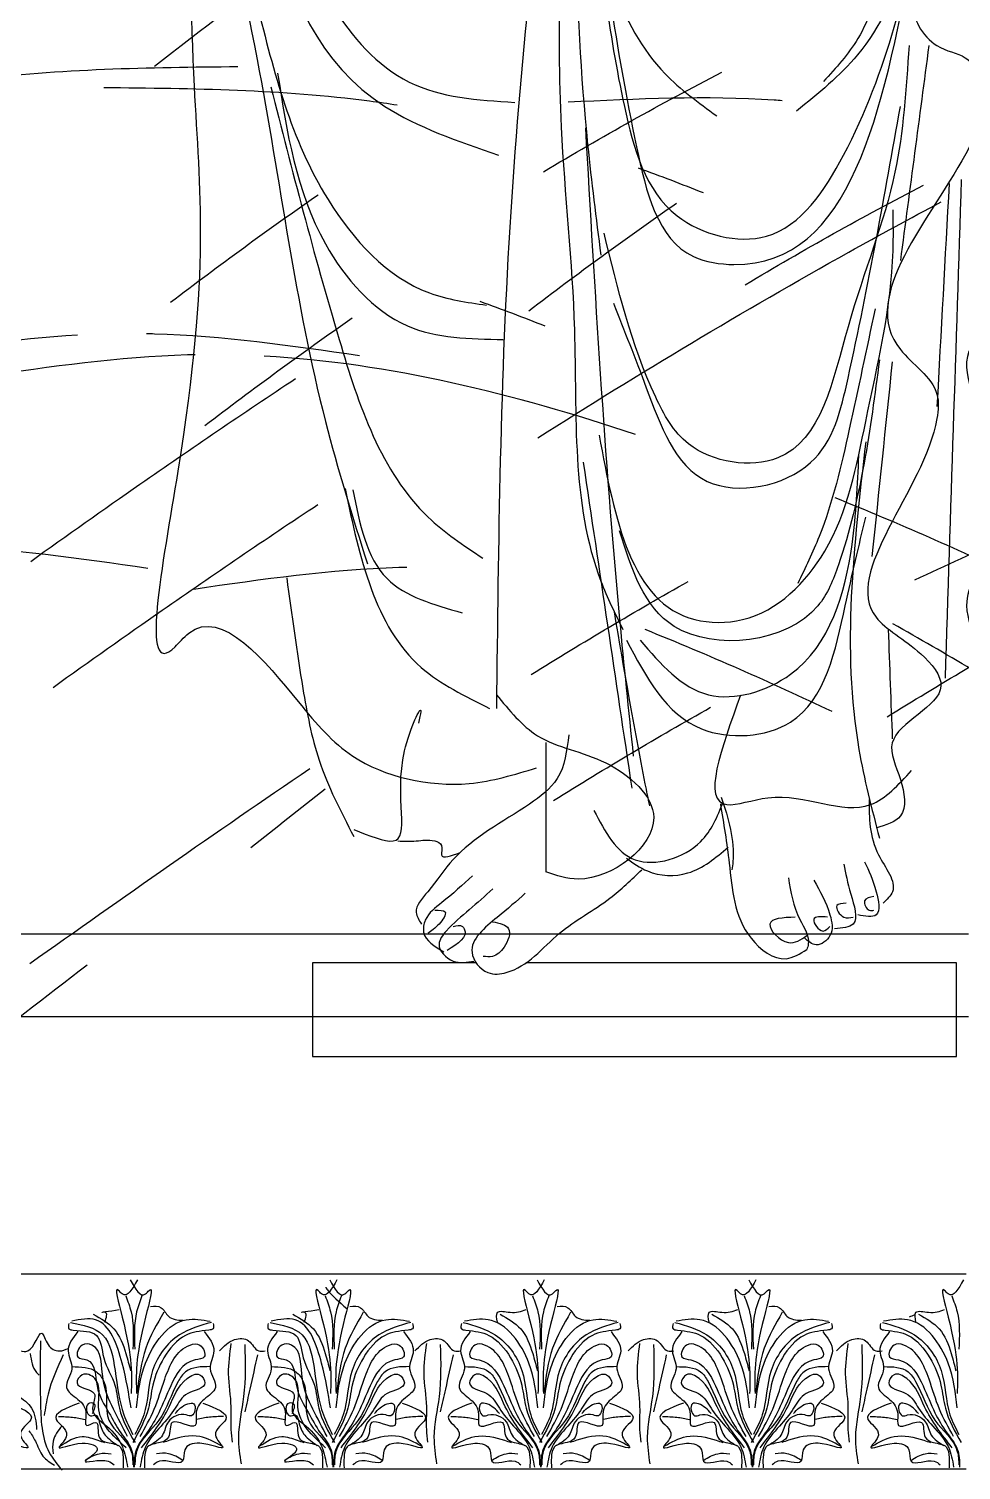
# Model space of a CAD drawing. Extents: x 3172 to 33391, y 13916 to 34175.
# Drawn here: x 8102 to 8666, y 30020 to 30892 of the extents above; entities that cross this region are included whole.
import ezdxf

# ---------------------------------------------------------------- set-up
doc = ezdxf.new("R2010")
doc.units = 0
doc.layers.get('0').update_dxf_attribs({"linetype": 'CONTINUOUS'})

# ---------------------------------------------------------------- blocks, each defined once
blk = doc.blocks.new('A$C62E27FF9')
at = {"color": 4}
for points, knots in [([(2604.1, 2648.12), (2609.53, 2649.52), (2666.79, 2663.49), (2726.09, 2669.82), (2779.75, 2675.55)], [3951.174304, 3951.174304, 3951.174304, 3951.174304, 3968.104713, 4129.127709, 4129.127709, 4129.127709, 4129.127709]), ([(2019.63, 2390.08), (2076.99, 2434.67), (2152.54, 2490.37), (2231.26, 2543.72), (2248.98, 2555.37)], [3316.933159, 3316.933159, 3316.933159, 3316.933159, 3535.309121, 3597.934756, 3597.934756, 3597.934756, 3597.934756]), ([(2740.05, 2509.38), (2741.64, 2509.51), (2784.52, 2512.61), (2827.88, 2510.48), (2869.63, 2508.44)], [1949.480807, 1949.480807, 1949.480807, 1949.480807, 1954.279277, 2079.106889, 2079.106889, 2079.106889, 2079.106889]), ([(1721.31, 2286.41), (1741.64, 2304.17), (1790.9, 2346.55), (1840.82, 2387.98), (1870.33, 2411.86)], [3033.684273, 3033.684273, 3033.684273, 3033.684273, 3114.834321, 3229.132713, 3229.132713, 3229.132713, 3229.132713]), ([(2624.9, 2369.08), (2626.48, 2369.2), (2669.37, 2372.31), (2712.73, 2370.18), (2754.48, 2368.13)], [1949.480807, 1949.480807, 1949.480807, 1949.480807, 1954.279277, 2079.106889, 2079.106889, 2079.106889, 2079.106889]), ([(1742, 2211.8), (1762.34, 2229.56), (1811.6, 2271.95), (1861.52, 2313.37), (1891.03, 2337.25)], [3033.684273, 3033.684273, 3033.684273, 3033.684273, 3114.834321, 3229.132713, 3229.132713, 3229.132713, 3229.132713])]:
    blk.add_open_spline(points, degree=3, knots=knots, dxfattribs=at)
for points in [[(2424.58, 2577.6), (2437.06, 2584.06), (2449.63, 2590.27), (2462.3, 2596.21)], [(2527.65, 2506.42), (2540.13, 2512.87), (2552.7, 2519.09), (2565.37, 2525.02)], [(2479.38, 2436.02), (2550.09, 2467.34), (2623.49, 2493.2), (2698.57, 2504.62)], [(2254.97, 2326.11), (2290.18, 2347.23), (2326.12, 2367.33), (2362.85, 2386.32)], [(2029.29, 2247.06), (2058.62, 2269.42), (2088.34, 2291.2), (2118.57, 2312.22)], [(2377.06, 2257.72), (2412.28, 2278.85), (2448.21, 2298.95), (2484.94, 2317.94)], [(2246.09, 2241.96), (2275.42, 2264.32), (2305.14, 2286.1), (2335.37, 2307.12)], [(2049.98, 2172.45), (2079.32, 2194.81), (2109.04, 2216.59), (2139.27, 2237.62)], [(1743.9, 2044.08), (1796.09, 2088.98), (1848.34, 2133.88), (1901.39, 2177.61)], [(1870.4, 2126.63), (1884.13, 2139.96), (1897.92, 2153.22), (1911.79, 2166.41)], [(1641.04, 1914.74), (1686.14, 1959.5), (1731.98, 2003.46), (1778.51, 2046.59)]]:
    blk.add_open_spline(points, degree=3, dxfattribs=at)

msp = doc.modelspace()

# ---------------------------------------------------------------- linework, layer by layer
for p, q in [((6875.46774, 30344.51661), (8670.85692, 30344.51661)), ((6825.47844, 30294.50592), (8670.85692, 30294.50592))]:
    msp.add_line(p, q)
at = {"color": 7}
for p, q in [((8669.48294, 30138.47704), (6669.48294, 30138.47704)), ((7118.87267, 30020.6218), (8669.48294, 30020.6218))]:
    msp.add_line(p, q, dxfattribs=at)
for points in [[(8372.97877, 30326.86981), (8273.95605, 30326.86981)], [(8357.65041, 30326.86981), (8273.95605, 30326.86981), (8273.95605, 30270.21342), (8663.67279, 30270.21342), (8663.67279, 30326.86981), (8403.01481, 30326.86981)]]:
    msp.add_lwpolyline(points)
for points in [[(8223.77032, 31401.25686), (8221.73058, 31358.4621), (8199.00476, 31146.58361), (8240.38529, 30873.72634), (8281.76581, 30654.61368), (8307.09569, 30568.46756)], [(8202.25607, 31164.3141), (8202.25607, 30857.57633), (8192.43133, 30624.45563), (8190.72865, 30518.18504), (8199.00476, 30526.45344), (8265.21361, 30485.11143), (8298.31803, 30452.03782), (8368.66493, 30435.50101), (8409.43348, 30444.99221)], [(8438.9702, 31165.78644), (8441.80939, 30981.41105), (8487.23639, 30865.11272), (8518.46745, 30839.58382)], [(8661.56332, 31147.13679), (8656.65095, 30938.55511), (8656.65095, 30918.92389), (8639.45763, 30906.65438), (8651.73857, 30882.11536), (8668.93189, 30874.75364), (8678.75664, 30862.48414), (8671.38807, 30820.7678), (8629.63286, 30698.07269), (8651.73857, 30671.07977), (8651.73857, 30656.35637), (8614.89574, 30536.11515), (8641.9138, 30514.03004), (8654.19475, 30494.39882), (8624.72048, 30460.04419), (8629.63286, 30437.95908), (8629.63286, 30415.87395), (8614.89574, 30408.51225)], [(8239.09891, 31134.86727), (8317.69694, 30845.30683), (8386.47021, 30815.86)], [(8657.58762, 31128.91136), (8646.23087, 31004.1034), (8603.64305, 30876.4589), (8566.73363, 30842.42037)], [(8432.37981, 31078.01475), (8440.38765, 30822.00252), (8448.39547, 30755.33266)], [(8422.45962, 31072.16799), (8393.83878, 30781.50536), (8385.21715, 30480.97723)], [(8248.92366, 31053.8885), (8285.76649, 30906.65438), (8332.43408, 30860.03024), (8396.29496, 30847.76072)], [(8782.4105, 31048.38741), (8752.17845, 31040.14998), (8724.69477, 31034.65836), (8713.7013, 31026.42093), (8721.9464, 31007.20025), (8719.19804, 30976.99634), (8691.71435, 30968.75891), (8686.21761, 30957.77567), (8699.95946, 30935.80919), (8713.7013, 30902.85947), (8691.71435, 30853.43488), (8675.22414, 30817.73936), (8699.95946, 30782.04382), (8713.7013, 30732.61924), (8672.47577, 30699.66953), (8688.96599, 30644.75331), (8719.19804, 30592.58293), (8716.44966, 30573.36225), (8675.22414, 30559.6332), (8669.72741, 30543.15834), (8694.46272, 30501.97119), (8716.44966, 30474.51309), (8721.9464, 30449.8008), (8683.62729, 30405.13105), (8697.60095, 30364.70002), (8714.25705, 30345.28598), (8750.3453, 30361.92659), (8758.67334, 30393.82107), (8757.67518, 30507.46281)], [(8637.68602, 31026.58682), (8637.68602, 31000.61603), (8619.48952, 30925.30075), (8603.89254, 30886.34456), (8583.09654, 30860.37378)], [(8427.04125, 31014.01169), (8424.37197, 30832.66969), (8432.37981, 30709.99717), (8448.39547, 30557.98991), (8461.74187, 30528.65517)], [(8443.14989, 30989.48397), (8469.98061, 30820.7678), (8504.36725, 30754.51244), (8528.92914, 30749.60464), (8637.00143, 30936.1012)], [(8443.14989, 30977.08136), (8462.61206, 30845.30683), (8494.5425, 30779.05147), (8548.57866, 30766.78196), (8595.24622, 30815.86), (8644.37, 30970.45583)], [(8240.38529, 30906.79994), (8283.3103, 30788.86708), (8344.715, 30732.42732), (8379.10164, 30725.06562)], [(8634.87411, 30882.13199), (8626.35656, 30805.54529), (8597.96469, 30711.93932), (8555.37689, 30632.51607), (8501.43232, 30641.02572), (8481.558, 30669.39115), (8450.32694, 30768.67021)], [(8646.82618, 30882.11536), (8629.63286, 30752.05854)], [(8252.79945, 30865.45793), (8281.76581, 30762.10291), (8331.42246, 30712.49249), (8389.3552, 30704.22409)], [(8248.66139, 30857.18953), (8290.04192, 30704.22409), (8343.83661, 30596.73486), (8376.94104, 30571.92965)], [(8456.00533, 30726.12205), (8475.87964, 30675.06425), (8512.78906, 30618.33335), (8575.25118, 30629.67953), (8597.96469, 30680.73733), (8629.63286, 30845.30683)], [(8439.01182, 30832.38433), (8459.70209, 30534.72184), (8467.9782, 30452.03782)], [(8659.10712, 30798.68268), (8651.73857, 30663.71807)], [(8666.47569, 30801.13658), (8656.65095, 30499.30662)], [(8447.28794, 30646.34527), (8505.22067, 30534.72184), (8534.18705, 30534.72184), (8583.84368, 30576.06385), (8608.672, 30654.61368), (8625.22422, 30757.96871), (8625.22422, 30782.77391)], [(8614.29052, 30722.72861), (8598.69352, 30650.0104), (8580.49704, 30585.08344), (8567.49956, 30556.51556)], [(8616.94811, 30691.82149), (8592.11979, 30567.79545), (8579.70564, 30542.99025), (8492.80652, 30530.58764), (8459.70209, 30588.46646)], [(8624.72048, 30690.71099), (8612.43954, 30572.92368)], [(8608.672, 30642.21107), (8604.53395, 30456.17202), (8616.94811, 30402.42741)], [(8437.71837, 30629.99335), (8467.08043, 30432.65059)], [(8472.11625, 30522.31924), (8513.49679, 30489.24564), (8563.15341, 30501.64823), (8600.3959, 30580.19805), (8604.53395, 30633.94267)], [(8293.57732, 30613.99259), (8339.69857, 30505.78243), (8381.07909, 30480.97723)], [(8298.31803, 30613.27167), (8319.0083, 30559.52704), (8364.52688, 30538.85605)], [(8463.84014, 30522.31924), (8509.35874, 30468.57463), (8563.15341, 30472.70883), (8596.25784, 30542.99025), (8608.672, 30596.73486)], [(8258.30721, 30560.02302), (8268.09866, 30492.94415), (8277.8901, 30449.62239), (8298.87178, 30403.50566)], [(8456.40331, 30539.32236), (8475.08828, 30435.31739), (8477.75756, 30421.98342)], [(8622.26431, 30528.75345), (8624.72048, 30462.49809)], [(8298.87178, 30407.69809), (8322.65102, 30400.71071), (8329.64492, 30455.21229), (8339.43636, 30478.96939), (8338.03758, 30471.982)], [(8385.21715, 30489.24564), (8410.04547, 30464.44042), (8451.42598, 30447.90362), (8480.39236, 30414.83001), (8434.87378, 30377.6222), (8415.0286, 30382.10577)], [(8532.96319, 30488.86818), (8524.6871, 30422.72096), (8549.51541, 30426.85516), (8611.5862, 30422.72096), (8636.41451, 30443.39197)], [(8428.95819, 30464.99463), (8421.96429, 30438.44257), (8405.17895, 30423.07033), (8359.01925, 30389.53089), (8343.63269, 30369.96622), (8336.63879, 30357.38894), (8339.83804, 30350.45407)], [(8415.0286, 30460.36445), (8415.0286, 30382.10577)], [(8444.23769, 30419.21397), (8469.17392, 30389.31837), (8508.73938, 30400.28008), (8522.37118, 30424.19658)], [(8520.70876, 30423.20006), (8526.02849, 30387.32532), (8539.32781, 30341.81756), (8560.44337, 30329.43941), (8573.03236, 30335.02931)], [(8521.27757, 30427.26276), (8526.87268, 30407.69809), (8528.27145, 30388.13342), (8527.6909, 30383.33924)], [(8610.79938, 30425.86528), (8616.39449, 30392.32585), (8624.78718, 30369.96622), (8619.19206, 30362.97884)], [(8325.44857, 30400.71071), (8336.63879, 30400.71071), (8347.82902, 30400.71071), (8352.02537, 30397.91575), (8352.02537, 30392.32585), (8363.2156, 30393.72332)], [(8463.85418, 30390.31488), (8476.51665, 30382.54351), (8501.09227, 30381.3462), (8525.36353, 30396.95835)], [(8595.41282, 30386.73594), (8599.60915, 30368.56875), (8601.00793, 30350.40155), (8589.81771, 30347.6066)], [(8608.00183, 30388.13342), (8614.99573, 30369.96622), (8614.99573, 30355.99145), (8603.8055, 30355.99145)], [(8370.75897, 30379.68534), (8352.13992, 30363.40883), (8342.16544, 30352.77929), (8341.16798, 30345.47146), (8353.42414, 30333.63184)], [(8402.67732, 30369.05578), (8385.72069, 30354.44015), (8370.42648, 30333.18105), (8380.00093, 30321.05454), (8391.19115, 30321.05454), (8423.36308, 30344.81165), (8453.8797, 30366.06622), (8473.1637, 30383.33924)], [(8561.84213, 30378.35108), (8568.83603, 30353.19651), (8573.90604, 30338.16365), (8573.03236, 30335.02931)], [(8577.22869, 30376.95361), (8587.02016, 30355.99145), (8587.02016, 30343.41417), (8578.62748, 30337.82427), (8571.63358, 30342.0167)], [(8383.06083, 30371.71316), (8368.76407, 30359.09058), (8354.82292, 30346.20912), (8350.47751, 30338.16365), (8359.01925, 30328.04193), (8371.60826, 30328.04193)], [(8347.82902, 30358.78641), (8354.13482, 30357.76188), (8350.47751, 30350.45407), (8343.63269, 30344.81165)], [(8596.8116, 30362.97884), (8591.21649, 30361.58137), (8595.41282, 30354.59398), (8601.00793, 30354.59398)], [(8613.59695, 30367.17127), (8608.00183, 30364.37632), (8610.79938, 30358.78641), (8613.59695, 30358.78641)], [(8359.01925, 30349.00408), (8364.61437, 30349.00408), (8365.77171, 30347.46451), (8355.46475, 30334.50975)], [(8382.79849, 30351.79903), (8392.58994, 30347.6066), (8389.79239, 30336.42678), (8382.79849, 30330.83688), (8377.20338, 30330.83688)], [(8566.03848, 30354.59398), (8550.6519, 30350.40155), (8561.84213, 30339.22174), (8573.03236, 30343.41417)], [(8585.62137, 30354.59398), (8577.22869, 30353.19651), (8582.82381, 30346.20912), (8587.02016, 30349.00408)], [(8167.97538, 30135.12409), (8158.74744, 30126.51625), (8156.59389, 30128.66836), (8158.74744, 30112.52814), (8164.13131, 30066.26018)], [(8163.6519, 30135.12409), (8172.87984, 30126.51625), (8175.03339, 30128.66836), (8172.87984, 30112.52814), (8167.49598, 30066.26018)], [(8288.64922, 30135.12409), (8279.42128, 30126.51625), (8277.26773, 30128.66836), (8279.42128, 30112.52814), (8284.80515, 30066.26018)], [(8284.32574, 30135.12409), (8293.55368, 30126.51625), (8295.70723, 30128.66836), (8293.55368, 30112.52814), (8288.16982, 30066.26018)], [(8414.12744, 30135.12409), (8404.8995, 30126.51625), (8402.74595, 30128.66836), (8404.8995, 30112.52814), (8410.28337, 30066.26018)], [(8409.80396, 30135.12409), (8419.0319, 30126.51625), (8421.18545, 30128.66836), (8419.0319, 30112.52814), (8413.64803, 30066.26018)], [(8542.21137, 30135.12409), (8532.98343, 30126.51625), (8530.82988, 30128.66836), (8532.98343, 30112.52814), (8538.3673, 30066.26018)], [(8537.88789, 30135.12409), (8547.11583, 30126.51625), (8549.26938, 30128.66836), (8547.11583, 30112.52814), (8541.73196, 30066.26018)], [(8667.79987, 30135.12409), (8658.57193, 30126.51625), (8656.41838, 30128.66836), (8658.57193, 30112.52814), (8663.9558, 30066.26018)], [(8160.90099, 30125.44019), (8164.13131, 30115.7563), (8165.20908, 30093.16035)], [(8170.7263, 30125.44019), (8167.49598, 30115.7563), (8166.4182, 30093.16035)], [(8281.57483, 30125.44019), (8284.80515, 30115.7563), (8285.88293, 30093.16035)], [(8291.40014, 30125.44019), (8288.16982, 30115.7563), (8287.09204, 30093.16035)], [(8407.05305, 30125.44019), (8410.28337, 30115.7563), (8411.36114, 30093.16035)], [(8416.87835, 30125.44019), (8413.64803, 30115.7563), (8412.57026, 30093.16035)], [(8535.13697, 30125.44019), (8538.3673, 30115.7563), (8539.44507, 30093.16035)], [(8544.96228, 30125.44019), (8541.73196, 30115.7563), (8540.65419, 30093.16035)], [(8660.72548, 30125.44019), (8663.9558, 30115.7563), (8665.03357, 30093.16035)], [(8148.28549, 30109.39398), (8148.28549, 30115.42461), (8147.30998, 30115.42461), (8156.96585, 30117.03278)], [(8183.92329, 30115.42461), (8173.06031, 30093.71434), (8167.82984, 30067.17955)], [(8175.87656, 30119.04299), (8182.31415, 30118.23891), (8186.73954, 30113.01236), (8195.59135, 30110.60011)], [(8268.95933, 30109.39398), (8268.95933, 30115.42461), (8267.98382, 30115.42461), (8277.63969, 30117.03278)], [(8304.59713, 30115.42461), (8293.73415, 30093.71434), (8288.50368, 30067.17955)], [(8296.5504, 30119.04299), (8302.98799, 30118.23891), (8307.41339, 30113.01236), (8316.26519, 30110.60011)], [(8385.81734, 30109.39398), (8385.81734, 30115.42461), (8393.46204, 30115.42461), (8403.11791, 30117.03278)], [(8430.07535, 30115.42461), (8419.21237, 30093.71434), (8413.98189, 30067.17955)], [(8422.02862, 30119.04299), (8428.4662, 30118.23891), (8432.8916, 30113.01236), (8441.7434, 30110.60011)], [(8513.90127, 30109.39398), (8513.90127, 30115.42461), (8521.54597, 30115.42461), (8531.20184, 30117.03278)], [(8558.15928, 30115.42461), (8547.2963, 30093.71434), (8542.06582, 30067.17955)], [(8550.11255, 30119.04299), (8556.55013, 30118.23891), (8560.97553, 30113.01236), (8569.82733, 30110.60011)], [(8639.06368, 30109.39398), (8639.06368, 30115.42461), (8646.70837, 30115.42461), (8656.36424, 30117.03278)], [(8126.46328, 30108.67917), (8126.46328, 30105.52669), (8129.16825, 30104.62564), (8143.14024, 30101.47316), (8147.5907, 30087.96218), (8154.35112, 30071.29812), (8157.05608, 30057.33661), (8166.52046, 30036.61962)], [(8127.52602, 30109.29997), (8146.90895, 30101.76819), (8154.44035, 30080.24829), (8159.82421, 30053.34871), (8165.20908, 30041.51271)], [(8164.13131, 30057.65234), (8158.74744, 30084.5525), (8142.68908, 30110.9312), (8128.26693, 30110.03015)], [(8141.27443, 30114.21849), (8153.74756, 30105.37356), (8160.98921, 30090.498), (8163.80647, 30080.0449)], [(8213.78421, 30108.67917), (8213.78421, 30105.52669), (8211.07924, 30104.62564), (8197.10725, 30101.47316), (8184.03658, 30087.96218), (8177.27617, 30071.29812), (8174.5712, 30057.33661), (8165.10682, 30036.61962)], [(8212.72147, 30109.29997), (8193.33854, 30101.76819), (8177.18694, 30080.24829), (8171.80307, 30053.34871), (8166.4182, 30041.51271)], [(8167.49598, 30057.65234), (8172.87984, 30084.5525), (8197.55841, 30110.9312), (8211.98056, 30110.03015)], [(8247.13712, 30108.67917), (8247.13712, 30105.52669), (8249.84209, 30104.62564), (8263.81408, 30101.47316), (8268.26454, 30087.96218), (8275.02496, 30071.29812), (8277.72992, 30057.33661), (8287.1943, 30036.61962)], [(8248.19986, 30109.29997), (8267.58279, 30101.76819), (8275.11419, 30080.24829), (8280.49806, 30053.34871), (8285.88293, 30041.51271)], [(8284.80515, 30057.65234), (8279.42128, 30084.5525), (8263.36292, 30110.9312), (8248.94077, 30110.03015)], [(8261.94827, 30114.21849), (8274.4214, 30105.37356), (8281.66306, 30090.498), (8284.48031, 30080.0449)], [(8334.45805, 30108.67917), (8334.45805, 30105.52669), (8331.75308, 30104.62564), (8317.78109, 30101.47316), (8304.71042, 30087.96218), (8297.95001, 30071.29812), (8295.24504, 30057.33661), (8285.78066, 30036.61962)], [(8333.39531, 30109.29997), (8314.01238, 30101.76819), (8297.86078, 30080.24829), (8292.47691, 30053.34871), (8287.09204, 30041.51271)], [(8288.16982, 30057.65234), (8293.55368, 30084.5525), (8318.23225, 30110.9312), (8332.6544, 30110.03015)], [(8363.99513, 30108.67917), (8363.99513, 30105.52669), (8366.7001, 30104.62564), (8380.67209, 30101.47316), (8393.74276, 30087.96218), (8400.50317, 30071.29812), (8403.20814, 30057.33661), (8412.67252, 30036.61962)], [(8365.05787, 30109.29997), (8384.4408, 30101.76819), (8400.5924, 30080.24829), (8405.97627, 30053.34871), (8411.36114, 30041.51271)], [(8410.28337, 30057.65234), (8404.8995, 30084.5525), (8380.22093, 30110.9312), (8365.79878, 30110.03015)], [(8387.42649, 30114.21849), (8399.89962, 30105.37356), (8407.14127, 30090.498), (8409.95853, 30080.0449)], [(8459.93627, 30108.67917), (8459.93627, 30105.52669), (8457.2313, 30104.62564), (8443.25931, 30101.47316), (8430.18864, 30087.96218), (8423.42823, 30071.29812), (8420.72326, 30057.33661), (8411.25888, 30036.61962)], [(8458.87353, 30109.29997), (8439.4906, 30101.76819), (8423.339, 30080.24829), (8417.95513, 30053.34871), (8412.57026, 30041.51271)], [(8413.64803, 30057.65234), (8419.0319, 30084.5525), (8443.71047, 30110.9312), (8458.13262, 30110.03015)], [(8492.07906, 30108.67917), (8492.07906, 30105.52669), (8494.78403, 30104.62564), (8508.75602, 30101.47316), (8521.82669, 30087.96218), (8528.5871, 30071.29812), (8531.29207, 30057.33661), (8540.75645, 30036.61962)], [(8493.1418, 30109.29997), (8512.52473, 30101.76819), (8528.67633, 30080.24829), (8534.0602, 30053.34871), (8539.44507, 30041.51271)], [(8538.3673, 30057.65234), (8532.98343, 30084.5525), (8508.30486, 30110.9312), (8493.88271, 30110.03015)], [(8515.51042, 30114.21849), (8527.98355, 30105.37356), (8535.2252, 30090.498), (8538.04246, 30080.0449)], [(8588.0202, 30108.67917), (8588.0202, 30105.52669), (8585.31523, 30104.62564), (8571.34324, 30101.47316), (8558.27257, 30087.96218), (8551.51215, 30071.29812), (8548.80719, 30057.33661), (8539.34281, 30036.61962)], [(8586.95746, 30109.29997), (8567.57453, 30101.76819), (8551.42293, 30080.24829), (8546.03906, 30053.34871), (8540.65419, 30041.51271)], [(8541.73196, 30057.65234), (8547.11583, 30084.5525), (8571.7944, 30110.9312), (8586.21655, 30110.03015)], [(8617.66756, 30108.67917), (8617.66756, 30105.52669), (8620.37253, 30104.62564), (8634.34452, 30101.47316), (8647.41519, 30087.96218), (8654.1756, 30071.29812), (8656.88057, 30057.33661), (8666.34495, 30036.61962)], [(8618.7303, 30109.29997), (8638.11323, 30101.76819), (8654.26483, 30080.24829), (8659.6487, 30053.34871), (8665.03357, 30041.51271)], [(8663.9558, 30057.65234), (8658.57193, 30084.5525), (8633.89336, 30110.9312), (8619.47121, 30110.03015)], [(8640.67282, 30114.21849), (8653.14595, 30105.37356), (8660.3876, 30090.498), (8663.20486, 30080.0449)], [(8096.98232, 30092.03839), (8101.59068, 30092.03839), (8110.04169, 30102.7851), (8113.88199, 30095.87626), (8120.7957, 30092.03839), (8126.1733, 30093.57354)], [(8109.27245, 30098.17898), (8109.27245, 30061.33341), (8114.65005, 30030.62911), (8122.33182, 30019.8824)], [(8131.87221, 30103.72519), (8126.01312, 30092.01571), (8128.26693, 30081.20669), (8125.1118, 30069.94714), (8131.87221, 30062.74113), (8136.82998, 30053.73361), (8137.28115, 30046.97812), (8142.63293, 30048.77962), (8144.88674, 30039.7721), (8149.84451, 30036.61962), (8157.50624, 30033.91766), (8159.30889, 30027.6121), (8159.30889, 30021.30713)], [(8208.37528, 30103.72519), (8214.23437, 30092.01571), (8211.98056, 30081.20669), (8215.13569, 30069.94714), (8208.37528, 30062.74113), (8203.4175, 30053.73361), (8202.96634, 30046.97812), (8188.99435, 30048.77962), (8186.74055, 30039.7721), (8181.78278, 30036.61962), (8174.12104, 30033.91766), (8172.3184, 30027.6121), (8172.3184, 30021.30713)], [(8217.58889, 30092.03839), (8226.80796, 30098.94655), (8235.25779, 30098.17898), (8241.40345, 30092.03839), (8245.24375, 30092.03839)], [(8252.54605, 30103.72519), (8246.68696, 30092.01571), (8248.94077, 30081.20669), (8245.78564, 30069.94714), (8252.54605, 30062.74113), (8257.50382, 30053.73361), (8257.95499, 30046.97812), (8263.30677, 30048.77962), (8265.56058, 30039.7721), (8270.51835, 30036.61962), (8278.18008, 30033.91766), (8279.98273, 30027.6121), (8279.98273, 30021.30713)], [(8329.04912, 30103.72519), (8334.90821, 30092.01571), (8332.6544, 30081.20669), (8335.80953, 30069.94714), (8329.04912, 30062.74113), (8324.09135, 30053.73361), (8323.64018, 30046.97812), (8309.66819, 30048.77962), (8307.41439, 30039.7721), (8302.45662, 30036.61962), (8294.79488, 30033.91766), (8292.99224, 30027.6121), (8292.99224, 30021.30713)], [(8335.89128, 30092.03839), (8345.11035, 30098.94655), (8353.56019, 30098.17898), (8359.70584, 30092.03839), (8363.54614, 30092.03839)], [(8369.40407, 30103.72519), (8363.54497, 30092.01571), (8365.79878, 30081.20669), (8362.64365, 30069.94714), (8369.40407, 30062.74113), (8374.36184, 30053.73361), (8374.813, 30046.97812), (8388.78499, 30048.77962), (8391.03879, 30039.7721), (8395.99657, 30036.61962), (8403.6583, 30033.91766), (8405.46094, 30027.6121), (8405.46094, 30021.30713)], [(8454.52733, 30103.72519), (8460.38643, 30092.01571), (8458.13262, 30081.20669), (8461.28775, 30069.94714), (8454.52733, 30062.74113), (8449.56956, 30053.73361), (8449.1184, 30046.97812), (8435.14641, 30048.77962), (8432.89261, 30039.7721), (8427.93483, 30036.61962), (8420.2731, 30033.91766), (8418.47046, 30027.6121), (8418.47046, 30021.30713)], [(8464.94887, 30092.03839), (8474.16794, 30098.94655), (8482.61777, 30098.17898), (8488.76343, 30092.03839), (8492.60373, 30092.03839)], [(8497.488, 30103.72519), (8491.6289, 30092.01571), (8493.88271, 30081.20669), (8490.72758, 30069.94714), (8497.488, 30062.74113), (8502.44577, 30053.73361), (8502.89693, 30046.97812), (8516.86892, 30048.77962), (8519.12272, 30039.7721), (8524.08049, 30036.61962), (8531.74223, 30033.91766), (8533.54487, 30027.6121), (8533.54487, 30021.30713)], [(8582.61126, 30103.72519), (8588.47035, 30092.01571), (8586.21655, 30081.20669), (8589.37168, 30069.94714), (8582.61126, 30062.74113), (8577.65349, 30053.73361), (8577.20233, 30046.97812), (8563.23034, 30048.77962), (8560.97653, 30039.7721), (8556.01876, 30036.61962), (8548.35703, 30033.91766), (8546.55438, 30027.6121), (8546.55438, 30021.30713)], [(8590.93421, 30092.03839), (8600.15328, 30098.94655), (8608.60311, 30098.17898), (8614.74877, 30092.03839), (8618.58907, 30092.03839)], [(8623.0765, 30103.72519), (8617.2174, 30092.01571), (8619.47121, 30081.20669), (8616.31608, 30069.94714), (8623.0765, 30062.74113), (8628.03427, 30053.73361), (8628.48543, 30046.97812), (8642.45742, 30048.77962), (8644.71122, 30039.7721), (8649.669, 30036.61962), (8657.33073, 30033.91766), (8659.13337, 30027.6121), (8659.13337, 30021.30713)], [(8103.1268, 30090.50325), (8106.96827, 30078.98897), (8108.50439, 30077.45382)], [(8123.10106, 30089.73568), (8113.88199, 30065.93954), (8111.57781, 30052.89011)], [(8162.01385, 30040.22262), (8153.44979, 30056.88668), (8147.13954, 30074.90113), (8140.43627, 30095.61872), (8134.57618, 30095.61872), (8131.87221, 30088.4127), (8137.28115, 30086.6112), (8143.53425, 30070.84819), (8150.74583, 30054.63465), (8157.95741, 30042.47465), (8164.26666, 30032.56668), (8165.61914, 30021.75766)], [(8169.61343, 30040.22262), (8178.17749, 30056.88668), (8184.48774, 30074.90113), (8199.81122, 30095.61872), (8205.67131, 30095.61872), (8208.37528, 30088.4127), (8202.96634, 30086.6112), (8188.09303, 30070.84819), (8180.88145, 30054.63465), (8173.66988, 30042.47465), (8167.36063, 30032.56668), (8166.00814, 30021.75766)], [(8224.50261, 30096.64383), (8222.96648, 30078.22139), (8224.50261, 30058.26312), (8224.50261, 30044.44612), (8225.27067, 30036.7697)], [(8232.95361, 30095.87626), (8232.18438, 30064.40439), (8229.11214, 30039.84068), (8230.64826, 30023.72027)], [(8240.63539, 30089.73568), (8236.02586, 30069.00983), (8232.95361, 30055.19283)], [(8282.6877, 30040.22262), (8274.12364, 30056.88668), (8267.81338, 30074.90113), (8261.11011, 30095.61872), (8255.25002, 30095.61872), (8252.54605, 30088.4127), (8257.95499, 30086.6112), (8264.20809, 30070.84819), (8271.41967, 30054.63465), (8278.63125, 30042.47465), (8284.9405, 30032.56668), (8286.29298, 30021.75766)], [(8290.28727, 30040.22262), (8298.85133, 30056.88668), (8305.16159, 30074.90113), (8320.48506, 30095.61872), (8326.34515, 30095.61872), (8329.04912, 30088.4127), (8323.64018, 30086.6112), (8308.76687, 30070.84819), (8301.5553, 30054.63465), (8294.34372, 30042.47465), (8288.03447, 30032.56668), (8286.68198, 30021.75766)], [(8342.805, 30096.64383), (8341.26888, 30078.22139), (8342.805, 30058.26312), (8342.805, 30044.44612), (8343.57306, 30036.7697)], [(8351.25601, 30095.87626), (8350.48677, 30064.40439), (8347.41453, 30039.84068), (8348.95065, 30023.72027)], [(8358.93778, 30089.73568), (8354.32825, 30069.00983), (8351.25601, 30055.19283)], [(8408.16591, 30040.22262), (8399.60185, 30056.88668), (8393.2916, 30074.90113), (8377.96813, 30095.61872), (8372.10803, 30095.61872), (8369.40407, 30088.4127), (8374.813, 30086.6112), (8389.68631, 30070.84819), (8396.89789, 30054.63465), (8404.10946, 30042.47465), (8410.41872, 30032.56668), (8411.7712, 30021.75766)], [(8415.76549, 30040.22262), (8424.32955, 30056.88668), (8430.6398, 30074.90113), (8445.96327, 30095.61872), (8451.82337, 30095.61872), (8454.52733, 30088.4127), (8449.1184, 30086.6112), (8434.24509, 30070.84819), (8427.03351, 30054.63465), (8419.82194, 30042.47465), (8413.51268, 30032.56668), (8412.1602, 30021.75766)], [(8471.86258, 30096.64383), (8470.32646, 30078.22139), (8471.86258, 30058.26312), (8471.86258, 30044.44612), (8472.63064, 30036.7697)], [(8480.31359, 30095.87626), (8479.54436, 30064.40439), (8476.47212, 30039.84068), (8478.00824, 30023.72027)], [(8487.99537, 30089.73568), (8483.38583, 30069.00983), (8480.31359, 30055.19283)], [(8536.24984, 30040.22262), (8527.68578, 30056.88668), (8521.37553, 30074.90113), (8506.05206, 30095.61872), (8500.19196, 30095.61872), (8497.488, 30088.4127), (8502.89693, 30086.6112), (8517.77024, 30070.84819), (8524.98182, 30054.63465), (8532.19339, 30042.47465), (8538.50264, 30032.56668), (8539.85513, 30021.75766)], [(8543.84942, 30040.22262), (8552.41348, 30056.88668), (8558.72373, 30074.90113), (8574.0472, 30095.61872), (8579.9073, 30095.61872), (8582.61126, 30088.4127), (8577.20233, 30086.6112), (8562.32902, 30070.84819), (8555.11744, 30054.63465), (8547.90587, 30042.47465), (8541.59661, 30032.56668), (8540.24413, 30021.75766)], [(8597.84792, 30096.64383), (8596.3118, 30078.22139), (8597.84792, 30058.26312), (8597.84792, 30044.44612), (8598.61598, 30036.7697)], [(8606.29893, 30095.87626), (8605.5297, 30064.40439), (8602.45746, 30039.84068), (8603.99358, 30023.72027)], [(8613.98071, 30089.73568), (8609.37117, 30069.00983), (8606.29893, 30055.19283)], [(8661.83834, 30040.22262), (8653.27428, 30056.88668), (8646.96403, 30074.90113), (8631.64056, 30095.61872), (8625.78046, 30095.61872), (8623.0765, 30088.4127), (8628.48543, 30086.6112), (8643.35874, 30070.84819), (8650.57032, 30054.63465), (8657.78189, 30042.47465), (8664.09114, 30032.56668), (8665.44363, 30021.75766)], [(8128.26693, 30082.55767), (8143.14024, 30079.40518), (8147.64685, 30073.55015), (8150.74583, 30050.13119), (8164.26666, 30031.21511), (8165.16898, 30023.10864)], [(8211.98056, 30082.55767), (8197.10725, 30079.40518), (8192.60064, 30073.55015), (8180.88145, 30050.13119), (8167.36063, 30031.21511), (8166.4583, 30023.10864)], [(8248.94077, 30082.55767), (8263.81408, 30079.40518), (8268.32069, 30073.55015), (8271.41967, 30050.13119), (8284.9405, 30031.21511), (8285.84282, 30023.10864)], [(8332.6544, 30082.55767), (8317.78109, 30079.40518), (8313.27448, 30073.55015), (8301.5553, 30050.13119), (8288.03447, 30031.21511), (8287.13214, 30023.10864)], [(8365.79878, 30082.55767), (8380.67209, 30079.40518), (8385.1787, 30073.55015), (8396.89789, 30050.13119), (8410.41872, 30031.21511), (8411.32104, 30023.10864)], [(8458.13262, 30082.55767), (8443.25931, 30079.40518), (8438.7527, 30073.55015), (8427.03351, 30050.13119), (8413.51268, 30031.21511), (8412.61036, 30023.10864)], [(8493.88271, 30082.55767), (8508.75602, 30079.40518), (8513.26263, 30073.55015), (8524.98182, 30050.13119), (8538.50264, 30031.21511), (8539.40497, 30023.10864)], [(8586.21655, 30082.55767), (8571.34324, 30079.40518), (8566.83663, 30073.55015), (8555.11744, 30050.13119), (8541.59661, 30031.21511), (8540.69429, 30023.10864)], [(8619.47121, 30082.55767), (8634.34452, 30079.40518), (8638.85113, 30073.55015), (8650.57032, 30050.13119), (8664.09114, 30031.21511), (8664.99347, 30023.10864)], [(8161.11253, 30033.46713), (8144.43557, 30058.23766), (8142.23892, 30075.35165), (8134.57618, 30077.60368), (8131.42205, 30072.64969), (8141.78775, 30066.34413), (8140.83029, 30057.33661), (8149.39335, 30046.52818), (8158.85873, 30033.91766), (8162.01385, 30021.75766)], [(8170.51475, 30033.46713), (8187.19171, 30058.23766), (8198.00857, 30075.35165), (8205.67131, 30077.60368), (8208.82543, 30072.64969), (8198.45973, 30066.34413), (8190.797, 30057.33661), (8182.23394, 30046.52818), (8172.76856, 30033.91766), (8169.61343, 30021.75766)], [(8281.78637, 30033.46713), (8265.10942, 30058.23766), (8262.91276, 30075.35165), (8255.25002, 30077.60368), (8252.09589, 30072.64969), (8262.4616, 30066.34413), (8261.50413, 30057.33661), (8270.06719, 30046.52818), (8279.53257, 30033.91766), (8282.6877, 30021.75766)], [(8291.18859, 30033.46713), (8307.86555, 30058.23766), (8318.68241, 30075.35165), (8326.34515, 30077.60368), (8329.49928, 30072.64969), (8319.13358, 30066.34413), (8311.47084, 30057.33661), (8302.90778, 30046.52818), (8293.4424, 30033.91766), (8290.28727, 30021.75766)], [(8407.26459, 30033.46713), (8390.58763, 30058.23766), (8379.77077, 30075.35165), (8372.10803, 30077.60368), (8368.95391, 30072.64969), (8379.31961, 30066.34413), (8386.98235, 30057.33661), (8395.5454, 30046.52818), (8405.01078, 30033.91766), (8408.16591, 30021.75766)], [(8416.66681, 30033.46713), (8433.34377, 30058.23766), (8444.16063, 30075.35165), (8451.82337, 30077.60368), (8454.97749, 30072.64969), (8444.61179, 30066.34413), (8436.94905, 30057.33661), (8428.386, 30046.52818), (8418.92061, 30033.91766), (8415.76549, 30021.75766)], [(8535.34852, 30033.46713), (8518.67156, 30058.23766), (8507.8547, 30075.35165), (8500.19196, 30077.60368), (8497.03784, 30072.64969), (8507.40354, 30066.34413), (8515.06627, 30057.33661), (8523.62933, 30046.52818), (8533.09471, 30033.91766), (8536.24984, 30021.75766)], [(8544.75074, 30033.46713), (8561.4277, 30058.23766), (8572.24456, 30075.35165), (8579.9073, 30077.60368), (8583.06142, 30072.64969), (8572.69572, 30066.34413), (8565.03298, 30057.33661), (8556.46993, 30046.52818), (8547.00454, 30033.91766), (8543.84942, 30021.75766)], [(8660.93702, 30033.46713), (8644.26006, 30058.23766), (8633.4432, 30075.35165), (8625.78046, 30077.60368), (8622.62634, 30072.64969), (8632.99204, 30066.34413), (8640.65478, 30057.33661), (8649.21783, 30046.52818), (8658.68321, 30033.91766), (8661.83834, 30021.75766)], [(8095.44502, 30065.17196), (8103.89603, 30057.49554), (8106.96827, 30044.44612)], [(8089.54318, 30060.48969), (8103.51517, 30050.58112), (8097.20491, 30041.12367), (8101.71252, 30033.91766), (8087.74053, 30036.16969), (8078.72632, 30032.11615), (8077.37383, 30025.36066), (8063.40184, 30025.36066), (8059.79555, 30023.10864)], [(8132.77353, 30060.48969), (8118.80154, 30050.58112), (8125.1118, 30041.12367), (8120.60419, 30033.91766), (8134.57618, 30036.16969), (8143.5904, 30032.11615), (8136.32268, 30025.36066), (8150.29467, 30025.36066), (8153.90096, 30023.10864)], [(8140.83029, 30054.18413), (8141.78775, 30060.03917), (8138.18247, 30060.03917), (8139.53395, 30052.83315), (8142.68908, 30053.28367), (8144.88674, 30049.23014), (8148.49202, 30041.12367), (8156.15376, 30034.81811)], [(8190.797, 30054.18413), (8198.45973, 30060.03917), (8202.06502, 30060.03917), (8200.71354, 30052.83315), (8197.55841, 30053.28367), (8186.74055, 30049.23014), (8183.13526, 30041.12367), (8175.47352, 30034.81811)], [(8207.47395, 30060.48969), (8221.44594, 30050.58112), (8215.13569, 30041.12367), (8219.6433, 30033.91766), (8205.67131, 30036.16969), (8196.65709, 30032.11615), (8195.30461, 30025.36066), (8181.33262, 30025.36066), (8177.72633, 30023.10864)], [(8253.44738, 30060.48969), (8239.47539, 30050.58112), (8245.78564, 30041.12367), (8241.27803, 30033.91766), (8255.25002, 30036.16969), (8264.26424, 30032.11615), (8256.99652, 30025.36066), (8270.96851, 30025.36066), (8274.5748, 30023.10864)], [(8261.50413, 30054.18413), (8262.4616, 30060.03917), (8258.85631, 30060.03917), (8260.20779, 30052.83315), (8263.36292, 30053.28367), (8265.56058, 30049.23014), (8269.16586, 30041.12367), (8276.8276, 30034.81811)], [(8311.47084, 30054.18413), (8319.13358, 30060.03917), (8322.73886, 30060.03917), (8321.38738, 30052.83315), (8318.23225, 30053.28367), (8307.41439, 30049.23014), (8303.8091, 30041.12367), (8296.14737, 30034.81811)], [(8328.1478, 30060.48969), (8342.11979, 30050.58112), (8335.80953, 30041.12367), (8340.31714, 30033.91766), (8326.34515, 30036.16969), (8317.33093, 30032.11615), (8315.97845, 30025.36066), (8302.00646, 30025.36066), (8298.40017, 30023.10864)], [(8370.30539, 30060.48969), (8356.3334, 30050.58112), (8362.64365, 30041.12367), (8358.13604, 30033.91766), (8372.10803, 30036.16969), (8381.12225, 30032.11615), (8382.47473, 30025.36066), (8396.44672, 30025.36066), (8400.05301, 30023.10864)], [(8386.98235, 30054.18413), (8379.31961, 30060.03917), (8375.71432, 30060.03917), (8377.0658, 30052.83315), (8380.22093, 30053.28367), (8391.03879, 30049.23014), (8394.64408, 30041.12367), (8402.30582, 30034.81811)], [(8436.94905, 30054.18413), (8444.61179, 30060.03917), (8448.21708, 30060.03917), (8446.8656, 30052.83315), (8443.71047, 30053.28367), (8432.89261, 30049.23014), (8429.28732, 30041.12367), (8421.62558, 30034.81811)], [(8453.62601, 30060.48969), (8467.598, 30050.58112), (8461.28775, 30041.12367), (8465.79536, 30033.91766), (8451.82337, 30036.16969), (8442.80915, 30032.11615), (8441.45667, 30025.36066), (8427.48467, 30025.36066), (8423.87839, 30023.10864)], [(8498.38932, 30060.48969), (8484.41733, 30050.58112), (8490.72758, 30041.12367), (8486.21997, 30033.91766), (8500.19196, 30036.16969), (8509.20618, 30032.11615), (8510.55866, 30025.36066), (8524.53065, 30025.36066), (8528.13694, 30023.10864)], [(8515.06627, 30054.18413), (8507.40354, 30060.03917), (8503.79825, 30060.03917), (8505.14973, 30052.83315), (8508.30486, 30053.28367), (8519.12272, 30049.23014), (8522.72801, 30041.12367), (8530.38975, 30034.81811)], [(8565.03298, 30054.18413), (8572.69572, 30060.03917), (8576.30101, 30060.03917), (8574.94953, 30052.83315), (8571.7944, 30053.28367), (8560.97653, 30049.23014), (8557.37125, 30041.12367), (8549.70951, 30034.81811)], [(8581.70994, 30060.48969), (8595.68193, 30050.58112), (8589.37168, 30041.12367), (8593.87929, 30033.91766), (8579.9073, 30036.16969), (8570.89308, 30032.11615), (8569.54059, 30025.36066), (8555.5686, 30025.36066), (8551.96231, 30023.10864)], [(8623.97782, 30060.48969), (8610.00583, 30050.58112), (8616.31608, 30041.12367), (8611.80847, 30033.91766), (8625.78046, 30036.16969), (8634.79468, 30032.11615), (8636.14716, 30025.36066), (8650.11915, 30025.36066), (8653.72544, 30023.10864)], [(8640.65478, 30054.18413), (8632.99204, 30060.03917), (8629.38675, 30060.03917), (8630.73823, 30052.83315), (8633.89336, 30053.28367), (8644.71122, 30049.23014), (8648.31651, 30041.12367), (8655.97825, 30034.81811)], [(8122.33182, 30046.74883), (8116.9554, 30037.53727), (8116.9554, 30029.86154)], [(8120.15403, 30052.38263), (8128.71709, 30051.93269), (8136.37982, 30050.58112)], [(8220.09346, 30052.38263), (8211.5304, 30051.93269), (8203.86766, 30050.58112)], [(8240.82787, 30052.38263), (8249.39093, 30051.93269), (8257.05367, 30050.58112)], [(8340.7673, 30052.38263), (8332.20424, 30051.93269), (8324.54151, 30050.58112)], [(8357.68588, 30052.38263), (8366.24894, 30051.93269), (8373.91168, 30050.58112)], [(8466.24552, 30052.38263), (8457.68246, 30051.93269), (8450.01972, 30050.58112)], [(8485.76981, 30052.38263), (8494.33287, 30051.93269), (8501.99561, 30050.58112)], [(8594.32945, 30052.38263), (8585.76639, 30051.93269), (8578.10365, 30050.58112)], [(8611.35831, 30052.38263), (8619.92137, 30051.93269), (8627.58411, 30050.58112)], [(8102.35874, 30043.67854), (8106.20021, 30037.53727), (8110.80975, 30028.3264), (8117.72346, 30022.95269)], [(8121.05535, 30034.36818), (8134.57618, 30040.22262), (8143.98541, 30037.9706), (8148.04086, 30036.61962)], [(8219.19214, 30034.36818), (8205.67131, 30040.22262), (8187.64187, 30037.9706), (8183.58642, 30036.61962)], [(8241.72919, 30034.36818), (8255.25002, 30040.22262), (8264.65926, 30037.9706), (8268.7147, 30036.61962)], [(8339.86598, 30034.36818), (8326.34515, 30040.22262), (8308.31571, 30037.9706), (8304.26026, 30036.61962)], [(8358.5872, 30034.36818), (8372.10803, 30040.22262), (8390.13747, 30037.9706), (8394.19292, 30036.61962)], [(8465.3442, 30034.36818), (8451.82337, 30040.22262), (8433.79393, 30037.9706), (8429.73848, 30036.61962)], [(8486.67113, 30034.36818), (8500.19196, 30040.22262), (8518.2214, 30037.9706), (8522.27685, 30036.61962)], [(8593.42813, 30034.36818), (8579.9073, 30040.22262), (8561.87786, 30037.9706), (8557.82241, 30036.61962)], [(8612.25963, 30034.36818), (8625.78046, 30040.22262), (8643.8099, 30037.9706), (8647.86535, 30036.61962)], [(8136.32268, 30025.8106), (8144.88674, 30029.86413), (8152.09731, 30029.86413)], [(8195.30461, 30025.8106), (8186.74055, 30029.86413), (8179.52997, 30029.86413)], [(8256.99652, 30025.8106), (8265.56058, 30029.86413), (8272.77115, 30029.86413)], [(8315.97845, 30025.8106), (8307.41439, 30029.86413), (8300.20381, 30029.86413)], [(8382.47473, 30025.8106), (8391.03879, 30029.86413), (8398.24937, 30029.86413)], [(8441.45667, 30025.8106), (8432.89261, 30029.86413), (8425.68203, 30029.86413)], [(8510.55866, 30025.8106), (8519.12272, 30029.86413), (8526.3333, 30029.86413)], [(8569.54059, 30025.8106), (8560.97653, 30029.86413), (8553.76596, 30029.86413)], [(8636.14716, 30025.8106), (8644.71122, 30029.86413), (8651.9218, 30029.86413)]]:
    msp.add_spline(points, degree=3)
msp.add_open_spline([(8281.91262, 30130.55188), (8281.91262, 30130.55188), (8284.25753, 30126.67726), (8290.00548, 30121.69668), (8294.5862, 30117.72752)], degree=3, knots=[65.89828537, 65.89828537, 65.89828537, 65.89828537, 79.47183796, 132.739724191, 132.739724191, 132.739724191, 132.739724191])
msp.add_open_spline([(8635.05594, 30112.77935), (8636.14908, 30113.14724), (8637.24221, 30113.51513), (8638.23568, 30113.97152)], degree=3)

# ---------------------------------------------------------------- block references
msp.add_blockref('A$C62E27FF9', (6158.72001, 28479.66262))
at = {"xscale": -1}
msp.add_blockref('A$C62E27FF9', (11182.99383, 28479.66262), dxfattribs=at)
at = {"rotation": 354.5404137727325}
for p in [(5207.0665, 28470.53368), (6172.36039, 28457.67135)]:
    msp.add_blockref('A$C62E27FF9', p, dxfattribs=at)
at = {"xscale": -1, "rotation": 5.459586227267481}
msp.add_blockref('A$C62E27FF9', (11169.35345, 28457.67135), dxfattribs=at)

doc.saveas('drawing.dxf')
